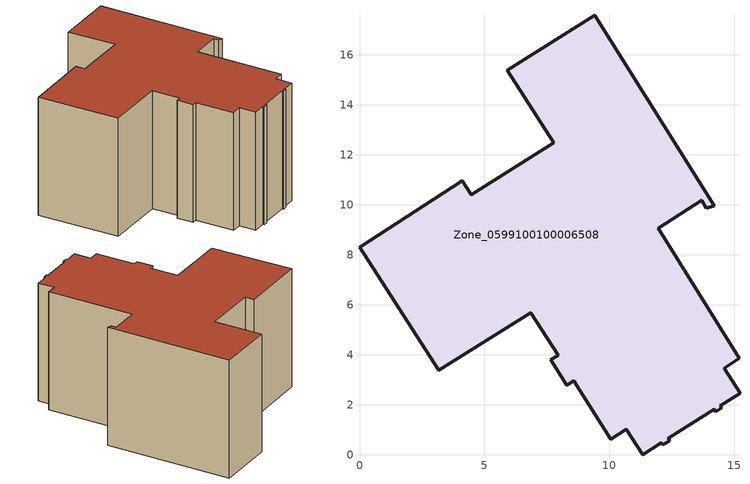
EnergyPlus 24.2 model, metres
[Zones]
Zone_0599100100006508
 floor ground (C_G): 11.95,9.06 15.2,3.86 14.6,3.46 15.23,2.46 14.43,1.96 14.49,1.87 14.25,1.72 14.19,1.81 12.35,0.65 12.41,0.56 12.14,0.39 12.08,0.48 11.33,0 10.68,1.01 10.05,0.62 8.56,2.96 8.29,2.79 7.66,3.79 7.95,3.98 6.85,5.69 3.17,3.39 0,8.3 4.12,10.96 4.47,10.4 7.78,12.47 5.9,15.38 9.42,17.58 14.19,9.96 13.88,9.87 13.69,10.18 z0
 wall outside (C_F): 9.42,17.58 5.9,15.38 7.78,12.47 4.47,10.4 4.12,10.96 0,8.3 3.17,3.39 6.85,5.69 7.95,3.98 7.66,3.79 8.29,2.79 8.56,2.96 10.05,0.62 10.68,1.01 11.33,0 12.08,0.48 12.14,0.39 12.41,0.56 12.35,0.65 14.19,1.81 14.25,1.72 14.49,1.87 14.43,1.96 15.23,2.46 14.6,3.46 15.2,3.86 11.95,9.06 13.69,10.18 13.88,9.87 14.19,9.96 9.42,17.58 z0:8.5
 roof outside (C_R): 14.19,9.96 9.42,17.58 5.9,15.38 7.78,12.47 4.47,10.4 4.12,10.96 0,8.3 3.17,3.39 6.85,5.69 7.95,3.98 7.66,3.79 8.29,2.79 8.56,2.96 10.05,0.62 10.68,1.01 11.33,0 12.08,0.48 12.14,0.39 12.41,0.56 12.35,0.65 14.19,1.81 14.25,1.72 14.49,1.87 14.43,1.96 15.23,2.46 14.6,3.46 15.2,3.86 11.95,9.06 13.69,10.18 13.88,9.87 z8.5
[BUILDING]
Pand.0599100100006508: North Axis=0; Terrain=City; Loads Convergence Tolerance Value=0.04; Temperature Convergence Tolerance Value=0.4; Solar Distribution=FullExterior; Maximum Number of Warmup Days=25; Minimum Number of Warmup Days=1
[Site:Location]
Rotterdam.The.Hague.AP_ZH_NLD Design_Conditions: Latitude=51.96; Longitude=4.45; Time Zone=1; Elevation=-4.5
[SITE:GROUNDTEMPERATURE:BUILDINGSURFACE]
18, 18, 18, 18, 18, 18, 18, 18, 18, 18, 18, 18
[MATERIAL] Thermal Absorptance=0.9; Solar Absorptance=0.7; Visible Absorptance=0.7
Name | Roughness | Thickness | Conductivity | Density | Specific Heat
G.D.2006-2014 | MediumSmooth | 0.15 | 0.06 | 540 | 1210
F.D.2006-2014 | Rough | 0.3 | 0.12 | 1920 | 840
R.D.2006-2014 | MediumRough | 0.2 | 0.08 | 1500 | 1000
[CONSTRUCTION]
C_G: G.D.2006-2014
C_F: F.D.2006-2014
C_R: R.D.2006-2014
[ZONE]
Zone_0599100100006508: Type=1; Multiplier=1; Ceiling Height=Autocalculate; Volume=Autocalculate; Floor Area=autocalculate; Part of Total Floor Area=Yes
[ZONEINFILTRATION:DESIGNFLOWRATE]
Infil_Zone_0599100100006508: Zone or ZoneList or Space or SpaceList=Zone_0599100100006508; Schedule=AlwaysOn; Design Flow Rate Calculation Method=Flow/Area; Flow Rate per Floor Area=0.0021; Constant Term Coefficient=1; Temperature Term Coefficient=0; Velocity Term Coefficient=0; Velocity Squared Term Coefficient=0
[HVACTEMPLATE:ZONE:IDEALLOADSAIRSYSTEM]
Zone_0599100100006508: Maximum Heating Supply Air Temperature=50; Minimum Cooling Supply Air Temperature=13; Maximum Heating Supply Air Humidity Ratio=0.0156; Minimum Cooling Supply Air Humidity Ratio=0.0077; Heating Limit=NoLimit; Cooling Limit=NoLimit; Dehumidification Control Type=ConstantSensibleHeatRatio; Cooling Sensible Heat Ratio=0.7; Dehumidification Setpoint=60; Humidification Control Type=None; Humidification Setpoint=30; Outdoor Air Method=None; Outdoor Air Flow Rate per Person=0.00944; Outdoor Air Flow Rate per Zone Floor Area=0; Outdoor Air Flow Rate per Zone=0; Demand Controlled Ventilation Type=None; Outdoor Air Economizer Type=NoEconomizer; Heat Recovery Type=None; Sensible Heat Recovery Effectiveness=0.7; Latent Heat Recovery Effectiveness=0.65
[ZONECONTROL:THERMOSTAT]
ThermostatControl_Zone_0599100100006508: Zone or ZoneList=Zone_0599100100006508; Control Type Schedule=DualSetpointControlType; Control 1=Thermostat_Zone_0599100100006508; Temperature Difference Between Cutout And Setpoint=0
[THERMOSTATSETPOINT:DUALSETPOINT]
Thermostat_Zone_0599100100006508: Heating Setpoint Temperature Schedule=HeatingSetpoint_Zone_0599100100006508; Cooling Setpoint Temperature Schedule=CoolingSetpoint_Zone_0599100100006508
[SCHEDULE:COMPACT]
HeatingSetpoint_Zone_0599100100006508: Through: 12/31, For: AllDays, Until: 24:00, 21
CoolingSetpoint_Zone_0599100100006508: Through: 12/31, For: AllDays, Until: 24:00, 24
DualSetpointControlType: Through: 12/31, For: AllDays, Until: 24:00, 4
AlwaysOn: Through: 12/31, For: AllDays, Until: 24:00, 1
